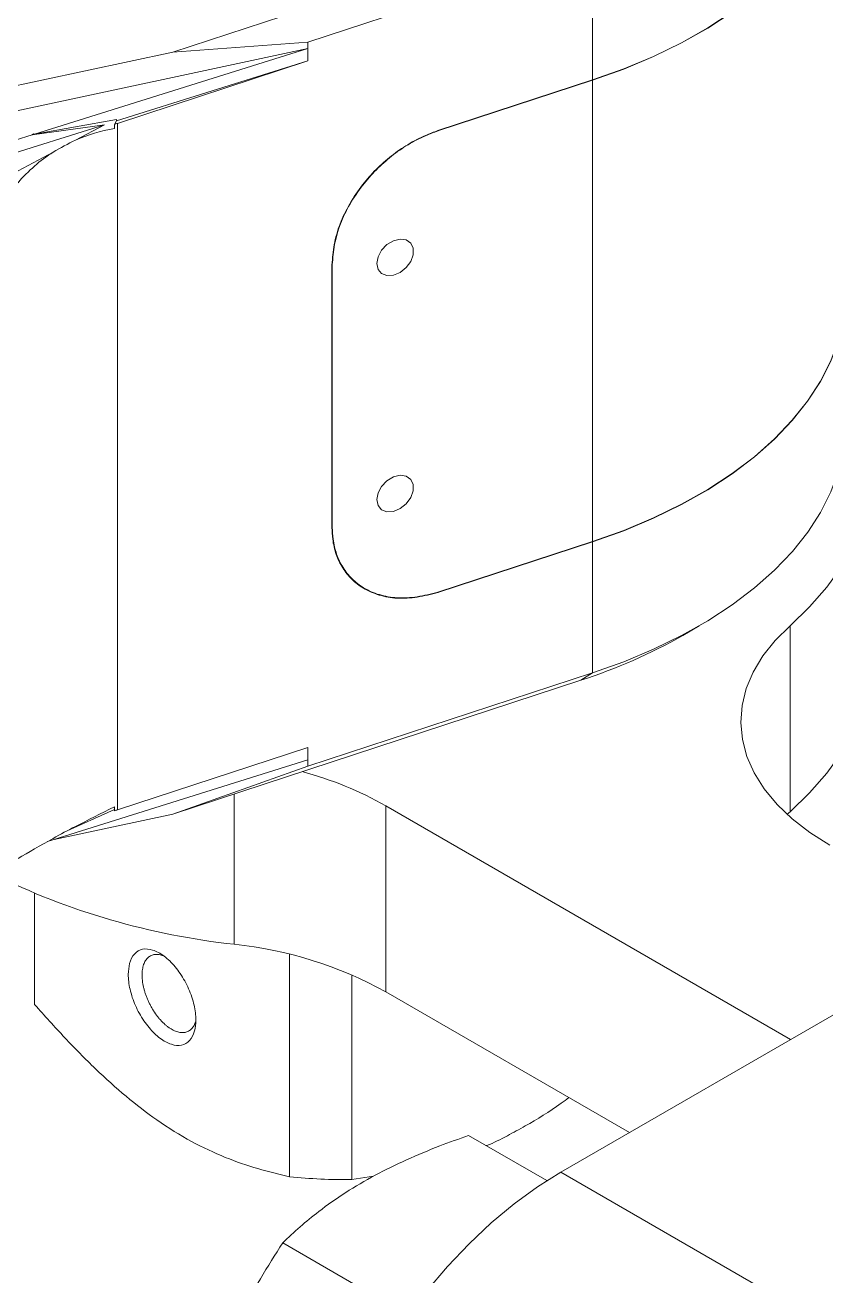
# Model space of a CAD drawing. Header units: millimetres. Extents: x -133 to 8217, y -787 to 7844.
# Drawn here: x 6836.2 to 6941.7, y 5958.1 to 6122.9 of the extents above; entities that cross this region are included whole.
import ezdxf

# ---------------------------------------------------------------- set-up
doc = ezdxf.new("R2010")
doc.units = ezdxf.units.MM
doc.header["$MEASUREMENT"] = 0
doc.layers.add('00_pen 0.20', color=4, linetype='Continuous')

msp = doc.modelspace()

# ---------------------------------------------------------------- linework, layer by layer
at = {"layer": '00_pen 0.20', "lineweight": 15}
for p, q in [((6909.44, 6137.01), (6855.68, 6119.38)), ((6873.45, 6120.7), (6910.95, 6132.99)), ((6910.95, 6132.99), (6910.95, 6115.72)), ((6737.36, 6090.74), (6873.45, 6119.87)), ((6855.68, 6119.38), (6768.71, 6100.77)), ((6873.45, 6119.87), (6837.44, 6108.58)), ((6855.68, 6119.38), (6873.45, 6120.7)), ((6873.45, 6119.87), (6873.45, 6120.7)), ((6873.45, 6118.21), (6873.45, 6119.87)), ((6848.25, 6110.31), (6873.45, 6118.21)), ((6848.37, 6109.98), (6873.45, 6118.21)), ((6910.95, 6115.72), (6890.6, 6109.04)), ((6890.6, 6109), (6910.95, 6115.67)), ((6910.95, 6115.67), (6910.95, 6054.91)), ((6846.65, 6109.81), (6748.7, 6079.12)), ((6846.65, 6109.81), (6837.11, 6108.48)), ((6837.44, 6108.58), (6848.25, 6110.5)), ((6842.83, 6107.77), (6846.65, 6109.81)), ((6848.25, 6110.31), (6847.98, 6109.86)), ((6847.98, 6109.86), (6847.98, 6109.33)), ((6848.25, 6110.5), (6848.25, 6110.31)), ((6848.37, 6019.56), (6848.37, 6109.98)), ((6837.11, 6108.48), (6748.82, 6080.81)), ((6837.32, 6108.59), (6837.11, 6108.48)), ((6837.44, 6108.58), (6837.32, 6108.59)), ((6890.6, 6109), (6890.61, 6109.05)), ((6784.65, 6076.74), (6839.9, 6106.21)), ((6876.99, 6094.22), (6876.97, 6094.12)), ((6876.63, 6056.72), (6876.63, 6091.36)), ((6876.68, 6056.74), (6876.68, 6091.37)), ((6876.63, 6056.72), (6876.68, 6056.99)), ((6910.95, 6054.91), (6890.6, 6048.23)), ((6890.6, 6048.19), (6910.95, 6054.86)), ((6910.95, 6054.86), (6910.95, 6037.59)), ((6890.61, 6048.24), (6890.6, 6048.19)), ((6922.88, 6042.54), (6925.03, 6043.78)), ((6936.99, 6043.81), (6936.99, 6019.31)), ((6910.95, 6037.59), (6873.45, 6025.29)), ((6910.95, 6037.59), (6909.44, 6036.63)), ((6909.44, 6036.63), (6855.68, 6019)), ((6873.45, 6027.78), (6848.37, 6019.56)), ((6873.45, 6026.12), (6873.45, 6027.78)), ((6873.45, 6026.12), (6839.17, 6015.38)), ((6873.45, 6026.12), (6873.45, 6025.29)), ((6855.68, 6019), (6873.45, 6025.29)), ((6863.76, 6021.65), (6863.76, 6001.84)), ((6855.68, 6019), (6840.05, 6015.66)), ((6841.34, 6016.59), (6847.98, 6019.58)), ((6847.98, 6019.95), (6847.98, 6019.43)), ((6883.72, 6020.08), (6937.04, 5989.3)), ((6883.72, 6020.08), (6883.72, 5995.58)), ((6936.6, 6018.96), (6936.99, 6019.31)), ((6837.44, 6008.57), (6837.44, 5994.45)), ((6837.45, 5993.91), (6837.45, 6008.57)), ((6871.04, 6000.52), (6871.04, 5971.22)), ((6906.78, 5971.83), (6956.28, 6000.4)), ((6879.26, 5970.85), (6879.26, 5997.8)), ((6837.44, 5994.45), (6837.45, 5993.91)), ((6883.72, 5995.58), (6915.82, 5977.05)), ((6904.93, 5970.71), (6894.63, 5976.65)), ((6879.26, 5970.85), (6882.11, 5971.28)), ((6906.78, 5971.83), (6942.13, 5951.42)), ((6886.67, 5952.97), (6870.14, 5962.51))]:
    msp.add_line(p, q, dxfattribs=at)
at = {"layer": '00_pen 0.20', "lineweight": 15, "flags": 128}
for points in [[(6944.37, 6148.87), (6944.34, 6147.81), (6944.03, 6145.02), (6943.37, 6142.25), (6942.35, 6139.52), (6941, 6136.84), (6939.3, 6134.22), (6937.28, 6131.68), (6934.94, 6129.23), (6932.3, 6126.89), (6929.36, 6124.67), (6926.16, 6122.58), (6922.69, 6120.62), (6918.99, 6118.82), (6915.07, 6117.18), (6910.95, 6115.72)], [(6944.37, 6148.82), (6944.34, 6147.77), (6944.03, 6144.98), (6943.37, 6142.21), (6942.35, 6139.48), (6941, 6136.8), (6939.3, 6134.18), (6937.28, 6131.64), (6934.94, 6129.19), (6932.3, 6126.85), (6929.36, 6124.63), (6926.16, 6122.53), (6922.69, 6120.58), (6918.99, 6118.78), (6915.07, 6117.14), (6910.95, 6115.67)], [(6882.54, 6091.53), (6882.7, 6092.41), (6883.17, 6093.27), (6883.88, 6094.01), (6884.74, 6094.52), (6885.63, 6094.74), (6886.43, 6094.63), (6887.03, 6094.2), (6887.35, 6093.53), (6887.35, 6092.69), (6887.03, 6091.8), (6886.43, 6090.99), (6885.63, 6090.35), (6884.74, 6089.98), (6883.88, 6089.93), (6883.17, 6090.2), (6882.7, 6090.76), (6882.54, 6091.53)], [(6910.95, 6054.91), (6915.07, 6056.37), (6918.99, 6058.01), (6922.69, 6059.81), (6926.16, 6061.77), (6929.36, 6063.86), (6932.3, 6066.08), (6934.94, 6068.42), (6937.28, 6070.87), (6939.3, 6073.41), (6941, 6076.03), (6942.35, 6078.71), (6943.37, 6081.44), (6944.03, 6084.21), (6944.34, 6087), (6944.37, 6088.06)], [(6910.95, 6054.86), (6915.07, 6056.33), (6918.99, 6057.97), (6922.69, 6059.77), (6926.16, 6061.72), (6929.36, 6063.82), (6932.3, 6066.04), (6934.94, 6068.38), (6937.28, 6070.83), (6939.3, 6073.37), (6941, 6075.99), (6942.35, 6078.67), (6943.37, 6081.4), (6944.03, 6084.17), (6944.34, 6086.96), (6944.37, 6088.01)], [(6936.99, 6043.81), (6939.57, 6046.29), (6941.85, 6048.88), (6943.79, 6051.55), (6945.4, 6054.29), (6946.66, 6057.1), (6947.58, 6059.95), (6948.13, 6062.83), (6948.33, 6065.72), (6948.17, 6068.62), (6947.65, 6071.5), (6946.77, 6074.35), (6945.54, 6077.16), (6944.37, 6079.26)], [(6910.95, 6037.59), (6915.07, 6039.06), (6919, 6040.7), (6922.7, 6042.5), (6926.17, 6044.46), (6929.38, 6046.55), (6932.32, 6048.78), (6934.96, 6051.13), (6937.3, 6053.58), (6939.32, 6056.12), (6941.01, 6058.74), (6942.37, 6061.43), (6943.38, 6064.16), (6944.04, 6066.94), (6944.35, 6069.73), (6944.37, 6070.74)], [(6882.54, 6060.42), (6882.7, 6061.3), (6883.17, 6062.16), (6883.88, 6062.9), (6884.74, 6063.41), (6885.63, 6063.63), (6886.43, 6063.52), (6887.03, 6063.09), (6887.35, 6062.42), (6887.35, 6061.58), (6887.03, 6060.69), (6886.43, 6059.88), (6885.63, 6059.24), (6884.74, 6058.87), (6883.88, 6058.82), (6883.17, 6059.09), (6882.7, 6059.65), (6882.54, 6060.42)], [(6942.22, 6014.88), (6939.61, 6016.55), (6937.28, 6018.35), (6935.28, 6020.27), (6933.6, 6022.3), (6932.28, 6024.41), (6931.31, 6026.59), (6930.72, 6028.81), (6930.51, 6031.05), (6930.67, 6033.3), (6931.21, 6035.52), (6932.12, 6037.71), (6933.4, 6039.83), (6935.02, 6041.87), (6936.99, 6043.81)], [(6936.99, 6019.31), (6939.57, 6021.8), (6941.85, 6024.38), (6943.79, 6027.05), (6945.4, 6029.8), (6946.66, 6032.6), (6947.58, 6035.45), (6948.13, 6038.33), (6948.33, 6041.23), (6948.33, 6041.37)], [(6871.42, 5910.59), (6871.56, 5914.23), (6871.96, 5917.99), (6872.63, 5921.85), (6873.55, 5925.79), (6874.73, 5929.76), (6876.16, 5933.74), (6877.82, 5937.7), (6879.69, 5941.61), (6881.78, 5945.44), (6884.05, 5949.16), (6886.5, 5952.74), (6889.1, 5956.15), (6891.84, 5959.38), (6894.69, 5962.39), (6897.63, 5965.15), (6900.64, 5967.66), (6903.7, 5969.89), (6906.78, 5971.83)]]:
    msp.add_lwpolyline(points, dxfattribs=at)
at = {"layer": '00_pen 0.20', "lineweight": 15}
for centre, radius, start, end in [((6864.03, 6062.22), 50.27, 108.154, 108.6191), ((6859.26, 6073.45), 38.05, 115.5764, 120.574), ((6887.78, 6104.1), 70.86, 287.7954, 299.6868), ((6860.49, 5978.95), 47.24, 60.5407, 75.014), ((6864.03, 5971.79), 50.27, 108.154, 108.6191), ((6859.26, 5983.02), 38.05, 115.5764, 120.574), ((6874.12, 6096.72), 95.45, 243.8039, 263.7682), ((6858.09, 5948.82), 53.33, 61.2821, 83.9022), ((6878.32, 6041.11), 70.27, 264.051, 270.7696)]:
    msp.add_arc(centre, radius, start, end, dxfattribs=at)
for centre, major_axis, ratio, start_param, end_param in [((6867.19, 6067.23), (-28.58, 38.08), 0.661736, 5.963395, 6.128667), ((6867.19, 6067.23), (-28.58, 38.08), 0.661736, 6.233341, 6.428445), ((6867.19, 6024.06), (38.06, 16.24), 0.10275, 2.055271, 2.220543), ((6867.19, 6024.06), (38.06, 16.24), 0.10275, 2.325217, 2.520321)]:
    msp.add_ellipse(centre, major_axis=major_axis, ratio=ratio, start_param=start_param, end_param=end_param, dxfattribs=at)
for points, knots in [([(6876.63, 6091.36), (6876.7, 6092.24), (6876.84, 6094.01), (6877.61, 6096.74), (6878.91, 6099.41), (6880.53, 6101.83), (6882.41, 6103.95), (6884.44, 6105.75), (6886.63, 6107.27), (6888.72, 6108.35), (6890.05, 6108.84), (6890.6, 6109.04)], [0, 0, 0, 0, 0.125939, 0.251398, 0.373663, 0.495933, 0.603237, 0.710536, 0.817744, 0.92483, 1, 1, 1, 1]), ([(6876.68, 6091.37), (6876.75, 6092.25), (6876.89, 6094.01), (6877.66, 6096.73), (6878.94, 6099.39), (6880.57, 6101.8), (6882.44, 6103.92), (6884.46, 6105.71), (6886.64, 6107.24), (6888.72, 6108.31), (6890.05, 6108.8), (6890.6, 6109)], [0, 0, 0, 0, 0.125657, 0.250837, 0.373315, 0.495795, 0.603054, 0.710304, 0.817493, 0.924547, 1, 1, 1, 1]), ([(6890.6, 6048.19), (6889.68, 6047.96), (6887.86, 6047.49), (6885.21, 6047.34), (6882.82, 6047.77), (6880.8, 6048.64), (6879.2, 6049.88), (6877.99, 6051.39), (6877.13, 6053.17), (6876.71, 6054.99), (6876.65, 6056.21), (6876.63, 6056.72)], [0, 0, 0, 0, 0.125481, 0.250482, 0.37333, 0.49618, 0.603492, 0.710797, 0.818016, 0.925106, 1, 1, 1, 1]), ([(6890.6, 6048.23), (6889.68, 6048), (6887.86, 6047.53), (6885.22, 6047.39), (6882.84, 6047.82), (6880.83, 6048.69), (6879.24, 6049.93), (6878.03, 6051.43), (6877.18, 6053.2), (6876.76, 6055.01), (6876.71, 6056.24), (6876.68, 6056.74)], [0, 0, 0, 0, 0.12587, 0.251257, 0.37394, 0.496627, 0.60389, 0.711146, 0.818383, 0.925492, 1, 1, 1, 1]), ([(6849.79, 5997.88), (6849.82, 5998.38), (6849.9, 5999.47), (6850.55, 6000.67), (6851.62, 6001.3), (6853, 6001.19), (6854.51, 6000.39), (6856, 5998.94), (6857.29, 5997.05), (6858.23, 5994.91), (6858.64, 5993.13), (6858.73, 5991.62), (6858.56, 5990.28), (6857.94, 5989.06), (6856.87, 5988.44), (6855.48, 5988.55), (6853.97, 5989.35), (6852.49, 5990.8), (6851.19, 5992.69), (6850.26, 5994.83), (6849.84, 5996.62), (6849.8, 5997.57), (6849.79, 5997.88)], [0, 0, 0, 0, 0.044782, 0.09796, 0.15264, 0.205226, 0.259877, 0.312869, 0.366871, 0.420882, 0.473868, 0.5, 0.544782, 0.59796, 0.65264, 0.705226, 0.759877, 0.812869, 0.866871, 0.920882, 0.973868, 1, 1, 1, 1]), ([(6851.61, 5997.8), (6851.62, 5997.92), (6851.62, 5998.17), (6851.66, 5998.52), (6851.72, 5998.85), (6851.81, 5999.16), (6851.92, 5999.44), (6852.06, 5999.69), (6852.22, 5999.91), (6852.46, 6000.16), (6852.74, 6000.35), (6853.05, 6000.46), (6853.39, 6000.52), (6853.75, 6000.51), (6854.12, 6000.43), (6854.32, 6000.36), (6854.42, 6000.33)], [0, 0, 0, 0, 0.061605, 0.123637, 0.187018, 0.250865, 0.31248, 0.374522, 0.437914, 0.501772, 0.625769, 0.688708, 0.752564, 0.876549, 0.939481, 1, 1, 1, 1]), ([(6858.68, 5991.7), (6858.66, 5991.65), (6858.62, 5991.49), (6858.53, 5991.27), (6858.39, 5991.02), (6858.23, 5990.8), (6858, 5990.55), (6857.72, 5990.36), (6857.4, 5990.25), (6857.06, 5990.19), (6856.7, 5990.2), (6856.32, 5990.28), (6855.93, 5990.41), (6855.52, 5990.62), (6855.12, 5990.88), (6854.71, 5991.19), (6854.31, 5991.57), (6853.92, 5991.99), (6853.55, 5992.44), (6853.2, 5992.94), (6852.88, 5993.48), (6852.66, 5993.89), (6852.45, 5994.31), (6852.27, 5994.73), (6852.1, 5995.17), (6851.96, 5995.61), (6851.84, 5996.04), (6851.74, 5996.47), (6851.67, 5996.89), (6851.62, 5997.34), (6851.62, 5997.63), (6851.61, 5997.8)], [0, 0, 0, 0, 0.01466, 0.043775, 0.073093, 0.103048, 0.133224, 0.191818, 0.221559, 0.251734, 0.310322, 0.34006, 0.370232, 0.428821, 0.45856, 0.488732, 0.54732, 0.577058, 0.60723, 0.665823, 0.695564, 0.725738, 0.754854, 0.784171, 0.814127, 0.844302, 0.873418, 0.902736, 0.932691, 0.962867, 1, 1, 1, 1]), ([(6871.04, 5971.22), (6869.65, 5971.55), (6866.87, 5972.2), (6862.56, 5973.69), (6858.11, 5975.76), (6853.71, 5978.47), (6849.48, 5981.74), (6845.43, 5985.41), (6841.41, 5989.49), (6838.77, 5992.43), (6837.45, 5993.91)], [0, 0, 0, 0, 0.127872, 0.256273, 0.387479, 0.520413, 0.637791, 0.75646, 0.877958, 1, 1, 1, 1]), ([(6896.97, 5975.3), (6897, 5975.31), (6897.92, 5975.66), (6899.64, 5976.56), (6902.9, 5978.31), (6905.62, 5979.99), (6907.51, 5981.39), (6907.86, 5981.65)], [0, 0, 0, 0, 0.007428, 0.2527533, 0.4685905, 0.9032107, 1, 1, 1, 1]), ([(6894.63, 5976.65), (6893.36, 5976.2), (6890.55, 5975.2), (6886.41, 5973.47), (6882.25, 5971.43), (6878.38, 5969.16), (6875.12, 5966.85), (6872.39, 5964.62), (6870.89, 5963.21), (6870.14, 5962.51)], [0, 0, 0, 0, 0.128227, 0.282124, 0.436949, 0.595189, 0.754731, 0.87719, 1, 1, 1, 1]), ([(6870.14, 5962.51), (6869.15, 5960.95), (6867.17, 5957.83), (6864.51, 5952.79), (6862.19, 5947.43), (6860.34, 5941.92), (6858.91, 5936.4), (6858.23, 5932.77), (6857.89, 5930.94)], [0, 0, 0, 0, 0.167608, 0.336108, 0.508376, 0.682355, 0.840751, 1, 1, 1, 1])]:
    msp.add_open_spline(points, degree=3, knots=knots, dxfattribs=at)

doc.saveas('drawing.dxf')
